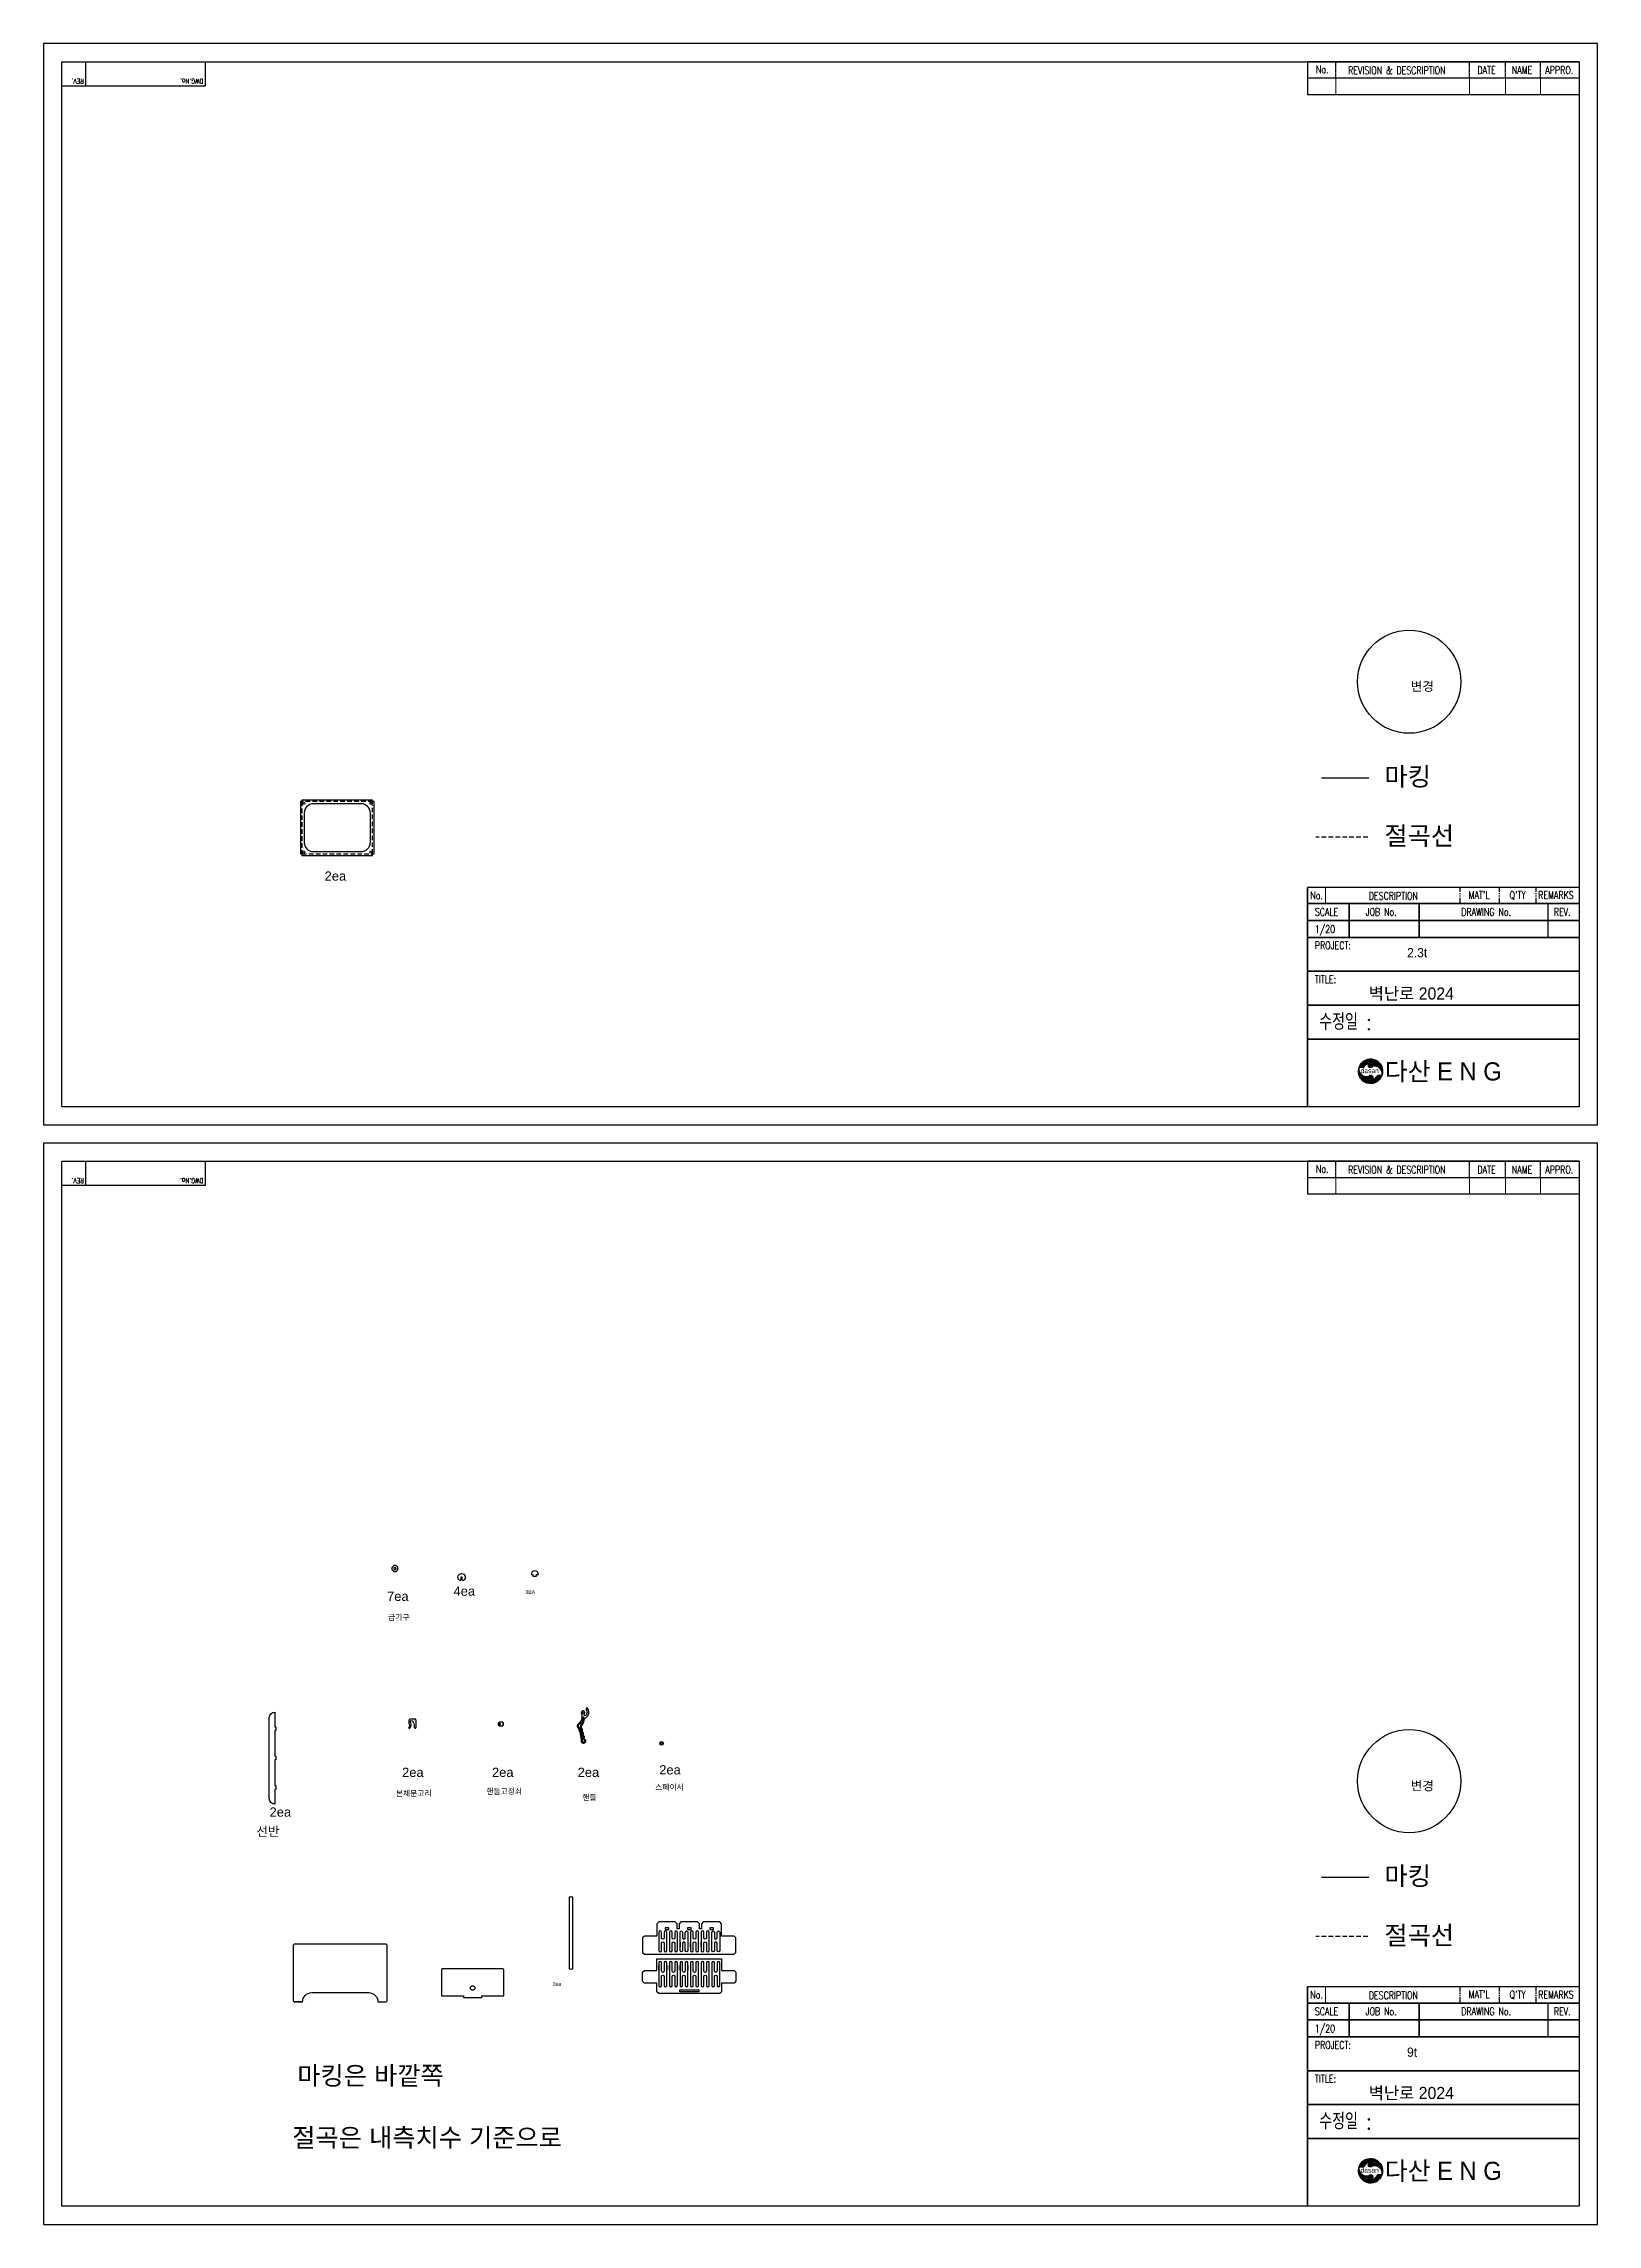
# Model space of a CAD drawing. Header units: millimetres. Extents: x -1 to 8400, y 0 to 17735.
# Drawn here: x 0 to 8400, y 5945 to 17735 of the extents above; entities that cross this region are included whole.
import ezdxf

# ---------------------------------------------------------------- set-up
doc = ezdxf.new("R2010")
doc.units = ezdxf.units.MM
doc.header["$LTSCALE"] = 10
for name, pattern in [('CENTER2', [1.125, 0.75, -0.125, 0.125, -0.125]), ('HIDDEN', [0.375, 0.25, -0.125]), ('HIDDEN2', [0.1875, 0.125, -0.0625]), ('PHANTOM2', [1.25, 0.625, -0.125, 0.125, -0.125, 0.125, -0.125])]:
    doc.linetypes.add(name, pattern=pattern)
for name, color, linetype in [('1', 1, 'CENTER2'), ('4', 4, 'PHANTOM2'), ('7', 7, 'Continuous'), ('9t', 5, 'Continuous'), ('뚜껑', 7, 'Continuous'), ('절곡선', 1, 'HIDDEN2')]:
    doc.layers.add(name, color=color, linetype=linetype)
doc.styles.get("Standard").update_dxf_attribs({"font": 'arial.ttf', "height": 20})
doc.styles.add('TBOX', font='romans.shx', dxfattribs={"width": 0.75})
doc.styles.add('蜡屈1', font='')
doc.styles.add('번호', font='', dxfattribs={"height": 5})
doc.styles.add('부품명', font='', dxfattribs={"height": 30})
doc.styles.add('스타일1', font='romans.shx', dxfattribs={"width": 0.75, "bigfont": 'ghs.shx'})
doc.styles.add('재즈2', font='ENORBITB.TTF', dxfattribs={"height": 30})
doc.styles.get('蜡屈1').set_extended_font_data('HYHeadLine-Medium')
doc.styles.get('번호').set_extended_font_data('@HYnamL')
doc.styles.get('부품명').set_extended_font_data('GulimChe')

msp = doc.modelspace()

# ---------------------------------------------------------------- hatches: boundary and pattern name
at = {"layer": '4', "linetype": 'ByBlock', "ltscale": 5}
for color, points in [(5, [(7110.659, 12178.905, 0.383667208), (7164.485, 12138.259, -0.236789134), (7161.556, 12149.623, -0.527999311), (7111.833, 12199.279), (7111.583, 12199.279, 0.984991853), (7235.284, 12156.66), (7212.285, 12156.66, -0.7368642)]), (5, [(7110.659, 12178.905, 0.383667208), (7164.485, 12138.259, -0.236789134), (7161.556, 12149.623, -0.527999311), (7111.833, 12199.279), (7111.583, 12199.279, 0.984991853), (7235.284, 12156.66), (7212.285, 12156.66, -0.7368642)]), (1, [(7183.026, 12218.989, -0.236789134), (7185.955, 12207.625, -0.527999311), (7235.679, 12157.969), (7235.741, 12157.969, 0.993985168), (7112.027, 12200.588), (7135.226, 12200.588, -0.7368642), (7236.852, 12178.343, 0.383667208)]), (1, [(7183.026, 12218.989, -0.236789134), (7185.955, 12207.625, -0.527999311), (7235.679, 12157.969), (7235.741, 12157.969, 0.993985168), (7112.027, 12200.588), (7135.226, 12200.588, -0.7368642), (7236.852, 12178.343, 0.383667208)]), (1, [(7184.942, 12210.388, 1), (7161.388, 12210.388, 1)]), (1, [(7184.942, 12210.388, 1), (7161.388, 12210.388, 1)]), (5, [(7186.123, 12146.86, 1), (7162.57, 12146.86, 1)]), (5, [(7186.123, 12146.86, 1), (7162.57, 12146.86, 1)]), (5, [(7110.659, 6234.41, 0.383667208), (7164.485, 6193.764, -0.236789134), (7161.556, 6205.128, -0.527999311), (7111.833, 6254.784), (7111.583, 6254.784, 0.984991853), (7235.284, 6212.165), (7212.285, 6212.165, -0.7368642)]), (5, [(7110.659, 6234.41, 0.383667208), (7164.485, 6193.764, -0.236789134), (7161.556, 6205.128, -0.527999311), (7111.833, 6254.784), (7111.583, 6254.784, 0.984991853), (7235.284, 6212.165), (7212.285, 6212.165, -0.7368642)]), (1, [(7183.026, 6274.494, -0.236789134), (7185.955, 6263.13, -0.527999311), (7235.679, 6213.474), (7235.741, 6213.474, 0.993985168), (7112.027, 6256.093), (7135.226, 6256.093, -0.7368642), (7236.852, 6233.848, 0.383667208)]), (1, [(7183.026, 6274.494, -0.236789134), (7185.955, 6263.13, -0.527999311), (7235.679, 6213.474), (7235.741, 6213.474, 0.993985168), (7112.027, 6256.093), (7135.226, 6256.093, -0.7368642), (7236.852, 6233.848, 0.383667208)]), (1, [(7184.942, 6265.893, 1), (7161.388, 6265.893, 1)]), (1, [(7184.942, 6265.893, 1), (7161.388, 6265.893, 1)]), (5, [(7186.123, 6202.365, 1), (7162.57, 6202.365, 1)]), (5, [(7186.123, 6202.365, 1), (7162.57, 6202.365, 1)])]:
    msp.add_hatch(color=color, dxfattribs=at).paths.add_polyline_path(points)

# ---------------------------------------------------------------- linework, layer by layer
at = {"color": 4}
for p, q in [((227.489, 17507.464), (227.489, 17637.146)), ((8301.836, 17458.515), (6832.915, 17458.515)), ((227.489, 11562.969), (227.489, 11692.651)), ((8301.836, 11514.02), (6832.915, 11514.02))]:
    msp.add_line(p, q, dxfattribs=at)
for points in [[(97.806, 17507.464), (875.899, 17507.464), (875.899, 17637.146)], [(8301.836, 17637.146), (6832.915, 17637.146), (6832.915, 17458.515)], [(97.806, 11562.969), (875.899, 11562.969), (875.899, 11692.651)], [(8301.836, 11692.651), (6832.915, 11692.651), (6832.915, 11514.02)]]:
    msp.add_lwpolyline(points, dxfattribs=at)
at = {"color": 4, "linetype": 'ByBlock'}
for points in [[(8301.836, 13085.942), (6832.915, 13085.942), (8301.836, 13085.942), (6832.915, 13085.942)], [(8301.836, 7141.447), (6832.915, 7141.447), (8301.836, 7141.447), (6832.915, 7141.447)]]:
    msp.add_lwpolyline(points, dxfattribs=at)
at = {"layer": '1', "color": 2, "linetype": 'ByBlock', "ltscale": 100}
for centre in [(7382.596, 14285.381), (7382.596, 8340.886)]:
    msp.add_circle(centre, 278.814, dxfattribs=at)
at = {"layer": '4', "color": 4}
for p, q in [((6986.027, 17547.83), (6986.027, 17637.146)), ((7708.73, 17547.83), (7708.73, 17637.146)), ((7902.856, 17547.83), (7902.856, 17637.146)), ((8093.338, 17547.83), (8093.338, 17637.146)), ((6986.027, 11603.335), (6986.027, 11692.651)), ((7708.73, 11603.335), (7708.73, 11692.651)), ((7902.856, 11603.335), (7902.856, 11692.651)), ((8093.338, 11603.335), (8093.338, 11692.651))]:
    msp.add_line(p, q, dxfattribs=at)
at = {"layer": '4', "color": 4, "ltscale": 5}
for p, q in [((7659.006, 13085.942), (7659.006, 13173.109)), ((7870.412, 13085.942), (7870.412, 13173.109)), ((8069.03, 13085.942), (8069.03, 13173.109)), ((7659.006, 7141.447), (7659.006, 7228.614)), ((7870.412, 7141.447), (7870.412, 7228.614)), ((8069.03, 7141.447), (8069.03, 7228.614))]:
    msp.add_line(p, q, dxfattribs=at)
at = {"layer": '4', "linetype": 'ByBlock', "ltscale": 5}
for p, q in [((8131.728, 13085.942), (8131.728, 12902.75)), ((8131.728, 13085.942), (8131.728, 12902.75)), ((8131.728, 7141.447), (8131.728, 6958.255)), ((8131.728, 7141.447), (8131.728, 6958.255))]:
    msp.add_line(p, q, dxfattribs=at)
at = {"layer": '4', "color": 4, "linetype": 'ByBlock'}
for points in [[(8301.836, 12994.346), (6832.915, 12994.346)], [(7057.469, 12902.75), (7057.469, 13085.942)], [(7437.261, 12902.75), (7437.261, 13085.942)], [(7057.469, 6958.255), (7057.469, 7141.447)], [(7437.261, 6958.255), (7437.261, 7141.447)], [(8301.836, 7049.851), (6832.915, 7049.851)]]:
    msp.add_lwpolyline(points, close=True, dxfattribs=at)
at = {"layer": '4', "linetype": 'ByBlock'}
for points in [[(8301.836, 12719.557), (6832.915, 12719.557)], [(8301.836, 12536.364), (6832.915, 12536.364)], [(8301.836, 12353.171), (6832.915, 12353.171)], [(8301.836, 6775.062), (6832.915, 6775.062)], [(8301.836, 6591.869), (6832.915, 6591.869)], [(8301.836, 6408.676), (6832.915, 6408.676)]]:
    msp.add_lwpolyline(points, close=True, dxfattribs=at)
at = {"layer": '4', "color": 5, "linetype": 'ByBlock', "ltscale": 5}
for points in [[(7111.583, 12199.279, 0.984991852), (7235.284, 12156.66, -0.984991852)], [(7110.659, 12178.905, 0.383667208), (7164.485, 12138.259, -0.383667208)], [(7110.659, 12178.905, 0.7368642), (7212.285, 12156.66, -0.7368642)], [(7111.833, 12199.279, 0.527999311), (7161.556, 12149.623, -0.527999311)], [(7161.556, 12149.623, 0.236789134), (7164.485, 12138.259, -0.236789134)], [(7111.583, 6254.784, 0.984991852), (7235.284, 6212.165, -0.984991852)], [(7111.833, 6254.784, 0.527999311), (7161.556, 6205.128, -0.527999311)], [(7110.659, 6234.41, 0.383667208), (7164.485, 6193.764, -0.383667208)], [(7110.659, 6234.41, 0.7368642), (7212.285, 6212.165, -0.7368642)], [(7161.556, 6205.128, 0.236789134), (7164.485, 6193.764, -0.236789134)]]:
    msp.add_lwpolyline(points, format="xyb", close=True, dxfattribs=at)
at = {"layer": '4', "color": 1, "linetype": 'ByBlock', "ltscale": 5}
for points in [[(7235.741, 12157.969, 0.993985167), (7112.027, 12200.588, -0.993985167)], [(7236.852, 12178.343, 0.7368642), (7135.226, 12200.588, -0.7368642)], [(7236.852, 12178.343, 0.383667208), (7183.026, 12218.989, -0.383667208)], [(7185.955, 12207.625, 0.236789134), (7183.026, 12218.989, -0.236789134)], [(7235.679, 12157.969, 0.527999311), (7185.955, 12207.625, -0.527999311)], [(7235.741, 6213.474, 0.993985167), (7112.027, 6256.093, -0.993985167)], [(7236.852, 6233.848, 0.7368642), (7135.226, 6256.093, -0.7368642)], [(7236.852, 6233.848, 0.383667208), (7183.026, 6274.494, -0.383667208)], [(7185.955, 6263.13, 0.236789134), (7183.026, 6274.494, -0.236789134)], [(7235.679, 6213.474, 0.527999311), (7185.955, 6263.13, -0.527999311)]]:
    msp.add_lwpolyline(points, format="xyb", close=True, dxfattribs=at)
for points in [[(7135.226, 12200.588), (7112.027, 12200.588)], [(7135.226, 6256.093), (7112.027, 6256.093)]]:
    msp.add_lwpolyline(points, close=True, dxfattribs=at)
at = {"layer": '4', "linetype": 'ByBlock', "ltscale": 5}
for points in [[(7212.285, 12156.66), (7235.284, 12156.66)], [(7235.741, 12157.969), (7235.679, 12157.969)], [(7212.285, 6212.165), (7235.284, 6212.165)], [(7235.741, 6213.474), (7235.679, 6213.474)]]:
    msp.add_lwpolyline(points, close=True, dxfattribs=at)
at = {"layer": '4', "color": 1, "linetype": 'ByBlock', "ltscale": 5}
for centre in [(7173.165, 12210.388), (7173.165, 12210.388), (7173.165, 6265.893), (7173.165, 6265.893)]:
    msp.add_circle(centre, 11.777, dxfattribs=at)
at = {"layer": '4', "color": 5, "linetype": 'ByBlock', "ltscale": 5}
for centre in [(7174.346, 12146.86), (7174.346, 12146.86), (7174.346, 6202.365), (7174.346, 6202.365)]:
    msp.add_circle(centre, 11.777, dxfattribs=at)
at = {"layer": '7', "color": 4}
for p, q in [((8301.836, 17547.83), (6832.915, 17547.83)), ((8301.836, 11603.335), (6832.915, 11603.335))]:
    msp.add_line(p, q, dxfattribs=at)
at = {"layer": '7', "color": 4, "lineweight": 0, "ltscale": 100}
for p, q in [((6986.027, 17547.83), (6986.027, 17458.515)), ((7708.73, 17547.83), (7708.73, 17458.515)), ((7902.856, 17547.83), (7902.856, 17458.515)), ((8093.338, 17547.83), (8093.338, 17458.515)), ((6930.872, 13173.109), (6930.872, 13085.942)), ((6986.027, 11603.335), (6986.027, 11514.02)), ((7708.73, 11603.335), (7708.73, 11514.02)), ((7902.856, 11603.335), (7902.856, 11514.02)), ((8093.338, 11603.335), (8093.338, 11514.02)), ((6930.872, 7228.614), (6930.872, 7141.447))]:
    msp.add_line(p, q, dxfattribs=at)
at = {"layer": '7', "color": 4, "ltscale": 100}
for p, q in [((6908.045, 13766.024), (7164.045, 13766.024)), ((6908.045, 7821.529), (7164.045, 7821.529))]:
    msp.add_line(p, q, dxfattribs=at)
at = {"layer": '7'}
for points in [[(0.045, 17735.332), (0.045, 11889.024), (8400.022, 11889.024), (8400.022, 17735.332)], [(97.806, 17637.146), (8301.836, 17637.146), (8301.836, 11986.786), (97.806, 11986.786)], [(8301.836, 12902.75), (6832.915, 12902.75)], [(0.045, 11790.837), (0.045, 5944.529), (8400.022, 5944.529), (8400.022, 11790.837)], [(97.806, 11692.651), (8301.836, 11692.651), (8301.836, 6042.291), (97.806, 6042.291)], [(8301.836, 6958.255), (6832.915, 6958.255)]]:
    msp.add_lwpolyline(points, close=True, dxfattribs=at)
for points in [[(8301.836, 13173.109), (6832.915, 13173.109), (6832.915, 11986.786), (6832.915, 13173.109)], [(8301.836, 7228.614), (6832.915, 7228.614), (6832.915, 6042.291), (6832.915, 7228.614)]]:
    msp.add_lwpolyline(points, dxfattribs=at)
at = {"layer": '7', "color": 7, "ltscale": 100}
for centre in [(1406.036, 13627.96), (1769.039, 13627.96), (1406.036, 13363.96), (1769.039, 13363.96)]:
    msp.add_circle(centre, 5.5, dxfattribs=at)
at = {"layer": '9t', "color": 7, "ltscale": 10}
for p, q in [((1424.498, 7459.443), (1424.498, 7459.443)), ((1782.498, 7459.443), (1782.498, 7459.443))]:
    msp.add_line(p, q, dxfattribs=at)
at = {"layer": '9t', "color": 7, "linetype": 'ByBlock', "ltscale": 100}
for p, q in [((3326.108, 7470.207), (3326.108, 7445.157)), ((3383.308, 7470.207), (3383.308, 7445.157)), ((3440.508, 7470.207), (3440.508, 7445.157)), ((3497.708, 7445.157), (3497.708, 7470.207)), ((3554.908, 7445.157), (3554.908, 7470.207)), ((3326.108, 7319.248), (3326.108, 7344.298)), ((3369.008, 7344.298), (3369.008, 7319.248)), ((3383.308, 7319.248), (3383.308, 7344.298)), ((3426.208, 7344.298), (3426.208, 7319.248)), ((3440.508, 7319.248), (3440.508, 7344.298)), ((3483.408, 7344.298), (3483.408, 7319.248)), ((3497.708, 7344.298), (3497.708, 7319.248)), ((3540.608, 7319.248), (3540.608, 7344.298)), ((3554.908, 7344.298), (3554.908, 7319.248)), ((3597.808, 7319.248), (3597.808, 7344.298))]:
    msp.add_line(p, q, dxfattribs=at)
at = {"layer": '9t', "color": 7, "ltscale": 100}
for points in [[(1907.549, 9475.564, -0.064130234), (1914.183, 9482.198, 0.056636709), (1915.652, 9485.745, -0.064130234), (1915.652, 9495.126, 0.056636709), (1914.183, 9498.673, -0.064130234), (1907.549, 9505.306, 0.056636709), (1904.003, 9506.775, -0.064130234), (1894.621, 9506.775, 0.056636709), (1891.075, 9505.306, -0.064130234), (1884.441, 9498.673, 0.056636709), (1882.972, 9495.126, -0.064130234), (1882.972, 9485.745, 0.056636709), (1884.441, 9482.198, -0.064130234), (1891.075, 9475.564, 0.056636709), (1894.621, 9474.095, -0.064130234), (1904.003, 9474.095, 0.056636709)], [(1902.752, 9494.335, -0.45141623), (1902.752, 9486.535, 0.24826757), (1902.487, 9485.835, -1.133893419), (1896.137, 9485.835, 0.24826757), (1895.873, 9486.535, -0.45141623), (1895.873, 9494.335, 0.24826757), (1896.137, 9495.035, -1.133893419), (1902.487, 9495.035, 0.24826757)], [(2013.033, 8671.482), (2013.033, 8671.482, 0.16227766), (2011.833, 8671.082, -0.867295402), (2011.133, 8671.782, 0.16227766), (2011.533, 8672.982), (2011.533, 8675.25, 0.414213562), (2010.533, 8676.25), (1982.918, 8676.25, 0.414213562), (1973.918, 8667.25), (1973.918, 8656.067, 0.190247799), (1976.345, 8649.919, -0.45359193), (1974.698, 8633.449, 0.989974622), (1980.408, 8627.853, 0.355465572), (1983.515, 8658.11, -1), (1992.217, 8666.566, -0.233379601), (2003.342, 8636.608, 0.419595688), (2011.533, 8626.714), (2011.533, 8629.784, 0.16227766), (2011.133, 8630.984, -0.867295402), (2011.833, 8631.684, 0.16227766), (2013.033, 8631.284), (2013.033, 8631.284, 0.414213562), (2014.033, 8632.284), (2014.033, 8670.482, 0.414213562)], [(2465.414, 8659.839, 1), (2465.414, 8639.839), (2481.971, 8639.839, 0.414213562), (2482.971, 8640.839), (2482.971, 8642.107, 0.267949192), (2482.471, 8642.973, -1.303225373), (2483.837, 8644.339, 0.267949192), (2484.703, 8643.839), (2484.971, 8643.839, 0.414213562), (2485.971, 8644.839), (2485.971, 8654.839, 0.414213562), (2484.971, 8655.839), (2484.703, 8655.839, 0.267949192), (2483.837, 8655.339, -1.303225373), (2482.471, 8656.705, 0.267949192), (2482.971, 8657.571), (2482.971, 8658.839, 0.414213562), (2481.971, 8659.839)]]:
    msp.add_lwpolyline(points, format="xyb", close=True, dxfattribs=at)
at = {"layer": '9t', "color": 7}
msp.add_lwpolyline([(2263.385, 9443.255), (2259.885, 9443.255), (2256.385, 9443.255), (2256.385, 9430.895, -0.60394166), (2248.552, 9426.776, -3.218730246), (2271.219, 9426.776, -0.60394166), (2263.385, 9430.895)], format="xyb", close=True, dxfattribs=at)
at = {"layer": '9t', "color": 7, "ltscale": 10}
msp.add_lwpolyline([(2635.172, 9458.592), (2645.172, 9458.592), (2645.172, 9449.592), (2665.172, 9449.592), (2665.172, 9458.592), (2675.172, 9458.592, 1)], format="xyb", close=True, dxfattribs=at)
at = {"layer": '9t', "color": 7, "linetype": 'ByBlock', "ltscale": 100}
for points in [[(2913.673, 8616.57, 0.266724967), (2913.413, 8621.543), (2912.488, 8622.608, -0.436446751), (2911.758, 8644.4, 0.123674124), (2924.962, 8677.053, -0.289553755), (2931.861, 8685.213, 0.142373778), (2939.054, 8690.01, 0.06806119), (2944.241, 8698.212, 0.284683628), (2941.22, 8735.059, 1), (2934.018, 8727.901, -0.354602957), (2930.74, 8696.452, -1), (2923.673, 8703.52, 1.767845391), (2907.039, 8707.664, -0.34779838), (2889.739, 8649.476, 0.421676814), (2887.057, 8633.2, -0.044726007), (2887.242, 8632.895, -0.103459162), (2906.837, 8556.095, 0.981394711), (2931.481, 8560.689, 0.246081364), (2928.679, 8564.389, -0.422222074), (2924.012, 8577.942, 0.381656741), (2922.288, 8584.377, -0.381656741), (2918.839, 8597.248, 0.381656741), (2917.115, 8603.684, -0.382120895)], [(2918.328, 8581.085, -0.324984557), (2913.764, 8598.12, 0.324984557), (2913.155, 8600.391, -0.32845653), (2908.659, 8617.602, 0.300301532), (2908.212, 8619.76, -0.409719382), (2907.932, 8647.641, 0.144258095), (2920.56, 8683.519, 0.437212641), (2917.486, 8686.673, 0.313010019), (2915.262, 8684.073, -0.217782027), (2892.606, 8645.38, 0.421959661), (2891.083, 8636.165, -0.044726007), (2891.731, 8635.097, -0.102882884), (2911.812, 8556.766, 0.880149146), (2926.652, 8558.582, 0.273286885), (2925.627, 8560.339, -0.373034429), (2918.937, 8578.813, 0.324984557)]]:
    msp.add_lwpolyline(points, format="xyb", close=True, dxfattribs=at)
at = {"layer": '9t', "color": 7, "linetype": 'ByBlock', "ltscale": 10}
for points in [[(1250.214, 8614.592), (1250.214, 8475.592), (1254.714, 8475.592), (1254.714, 8455.592), (1250.214, 8455.592), (1250.214, 8316.592), (1254.714, 8316.592), (1254.714, 8296.592), (1250.214, 8296.592), (1250.214, 8216.592, -0.414213562), (1220.214, 8246.592), (1220.214, 8684.592, -0.414213562), (1250.214, 8714.592), (1250.214, 8634.592), (1254.714, 8634.592), (1254.714, 8614.592)], [(2846.668, 7326.218, 0.4), (2856.668, 7326.218), (2861.668, 7326.218), (2861.668, 7713.218), (2856.668, 7713.218, 0.4), (2846.668, 7713.218), (2841.668, 7713.218), (2841.668, 7326.218)], [(3354.708, 7493.807, -1), (3340.408, 7493.807), (3340.408, 7523.857, 1), (3326.108, 7523.857), (3326.108, 7425.157, 1), (3340.408, 7425.157), (3340.408, 7465.207, -1), (3354.708, 7465.207), (3354.708, 7425.157, 1), (3369.008, 7425.157), (3369.008, 7523.857, 1), (3354.708, 7523.857)], [(3411.908, 7493.807, -1), (3397.608, 7493.807), (3397.608, 7523.857, 1), (3383.308, 7523.857), (3383.308, 7425.157, 1), (3397.608, 7425.157), (3397.608, 7465.207, -1), (3411.908, 7465.207), (3411.908, 7425.157, 1), (3426.208, 7425.157), (3426.208, 7523.857, 1), (3411.908, 7523.857)], [(3454.808, 7425.157, -1), (3440.508, 7425.157), (3440.508, 7523.857, -1), (3454.808, 7523.857), (3454.808, 7493.807, 1), (3469.108, 7493.807), (3469.108, 7523.857, -1), (3483.408, 7523.857), (3483.408, 7425.157, -1), (3469.108, 7425.157), (3469.108, 7465.207, 1), (3454.808, 7465.207)], [(3526.308, 7493.807, -1), (3512.008, 7493.807), (3512.008, 7523.857, 1), (3497.708, 7523.857), (3497.708, 7425.157, 1), (3512.008, 7425.157), (3512.008, 7465.207, -1), (3526.308, 7465.207), (3526.308, 7425.157, 1), (3540.608, 7425.157), (3540.608, 7523.857, 1), (3526.308, 7523.857)], [(3597.808, 7523.857, 1), (3583.508, 7523.857), (3583.508, 7493.807, -1), (3569.208, 7493.807), (3569.208, 7523.857, 1), (3554.908, 7523.857), (3554.908, 7425.157, 1), (3569.208, 7425.157), (3569.208, 7465.207, -1), (3583.508, 7465.207), (3583.508, 7425.157, 1), (3597.808, 7425.157)], [(3640.708, 7523.857, -1), (3655.008, 7523.857), (3655.008, 7425.157, -1), (3640.708, 7425.157), (3640.708, 7465.207, 1), (3626.408, 7465.207), (3626.408, 7425.157, -1), (3612.108, 7425.157), (3612.108, 7523.857, -1), (3626.408, 7523.857), (3626.408, 7493.807, 1), (3640.708, 7493.807)], [(2155.299, 7326.38, 0.414213562), (2150.299, 7321.38), (2150.299, 7179.48), (2269.299, 7179.48), (2269.299, 7170.48), (2319.299, 7170.48), (2369.299, 7170.48), (2369.299, 7179.48), (2488.299, 7179.48), (2488.299, 7321.38, 0.414213562), (2483.299, 7326.38)], [(3340.408, 7359.298, 1), (3326.108, 7359.298), (3326.108, 7235.598, 1), (3340.408, 7235.598), (3340.408, 7285.648, -1), (3354.708, 7285.648), (3354.708, 7235.598, 1), (3369.008, 7235.598), (3369.008, 7359.298, 1), (3354.708, 7359.298), (3354.708, 7314.248, -1), (3340.408, 7314.248)], [(3397.608, 7359.298, 1), (3383.308, 7359.298), (3383.308, 7235.598, 1), (3397.608, 7235.598), (3397.608, 7285.648, -1), (3411.908, 7285.648), (3411.908, 7235.598, 1), (3426.208, 7235.598), (3426.208, 7359.298, 1), (3411.908, 7359.298), (3411.908, 7314.248, -1), (3397.608, 7314.248)], [(3454.808, 7359.298, 1), (3440.508, 7359.298), (3440.508, 7235.598, 1), (3454.808, 7235.598), (3454.808, 7285.648, -1), (3469.108, 7285.648), (3469.108, 7235.598, 1), (3483.408, 7235.598), (3483.408, 7359.298, 1), (3469.108, 7359.298), (3469.108, 7314.248, -1), (3454.808, 7314.248)], [(3497.708, 7359.298), (3497.708, 7235.598, 1), (3512.008, 7235.598), (3512.008, 7285.648, -1), (3526.308, 7285.648), (3526.308, 7235.598, 1), (3540.608, 7235.598), (3540.608, 7359.298, 1), (3526.308, 7359.298), (3526.308, 7314.248, -1), (3512.008, 7314.248), (3512.008, 7359.298, 1)], [(3554.908, 7359.298), (3554.908, 7235.598, 1), (3569.208, 7235.598), (3569.208, 7285.648, -1), (3583.508, 7285.648), (3583.508, 7235.598, 1), (3597.808, 7235.598), (3597.808, 7359.298, 1), (3583.508, 7359.298), (3583.508, 7314.248, -1), (3569.208, 7314.248), (3569.208, 7359.298, 1)], [(3640.708, 7314.248, -1), (3626.408, 7314.248), (3626.408, 7359.298, 1), (3612.108, 7359.298), (3612.108, 7235.598, 1), (3626.408, 7235.598), (3626.408, 7285.648, -1), (3640.708, 7285.648), (3640.708, 7235.598, 1), (3655.008, 7235.598), (3655.008, 7359.298, 1), (3640.708, 7359.298)]]:
    msp.add_lwpolyline(points, format="xyb", close=True, dxfattribs=at)
for points in [[(3700.058, 7404.707), (3700.058, 7404.707), (3712.558, 7404.707), (3712.558, 7404.707), (3732.558, 7404.707), (3742.558, 7414.707), (3742.558, 7493.207), (3732.558, 7503.207), (3665.558, 7503.207), (3665.558, 7570.207), (3655.558, 7580.207), (3566.308, 7580.207), (3556.308, 7570.207), (3556.308, 7543.207), (3545.808, 7543.207), (3545.808, 7570.207), (3535.808, 7580.207), (3445.308, 7580.207), (3435.308, 7570.207), (3435.308, 7543.207), (3424.808, 7543.207), (3424.808, 7570.207), (3414.808, 7580.207), (3325.558, 7580.207), (3315.558, 7570.207), (3315.558, 7503.207), (3248.558, 7503.207), (3238.558, 7493.207), (3238.558, 7414.707), (3248.558, 7404.707), (3268.558, 7404.707), (3268.558, 7404.707), (3281.058, 7404.707), (3281.058, 7404.707), (3315.558, 7404.707), (3665.558, 7404.707)], [(3315.558, 7357.748), (3315.558, 7379.748), (3665.558, 7379.748), (3665.558, 7357.748), (3665.558, 7317.748), (3713.558, 7317.748), (3732.558, 7317.748), (3742.558, 7307.748), (3742.558, 7259.248), (3732.558, 7249.248), (3665.558, 7249.248), (3665.558, 7202.248), (3655.558, 7192.248), (3325.558, 7192.248), (3315.558, 7202.248), (3315.558, 7249.248), (3248.558, 7249.248), (3238.558, 7259.248), (3238.558, 7307.748), (3248.558, 7317.748), (3315.558, 7317.748)], [(3541.558, 7212.248), (3541.558, 7202.248), (3439.558, 7202.248), (3439.558, 7212.248)]]:
    msp.add_lwpolyline(points, close=True, dxfattribs=at)
at = {"layer": '9t', "color": 7, "ltscale": 10}
for points in [[(3359.558, 7548.207), (3359.558, 7539.207), (3379.558, 7539.207), (3379.558, 7548.207)], [(3480.558, 7548.207), (3480.558, 7539.207), (3500.558, 7539.207), (3500.558, 7548.207)], [(3601.558, 7548.207), (3601.558, 7539.207), (3621.558, 7539.207), (3621.558, 7548.207)], [(1424.498, 7147.443), (1424.498, 7147.443)]]:
    msp.add_lwpolyline(points, close=True, dxfattribs=at)
msp.add_lwpolyline([(1399.498, 7147.443), (1354.498, 7147.443), (1399.498, 7147.443, -0.414213562), (1449.498, 7197.443), (1757.498, 7197.443, -0.414213562), (1807.498, 7147.443), (1852.498, 7147.443), (1857.498, 7152.443), (1857.498, 7454.443), (1852.498, 7459.443), (1354.498, 7459.443), (1349.498, 7454.443), (1349.498, 7152.443), (1354.498, 7147.443), (1349.498, 7152.443)], format="xyb", dxfattribs=at)
at = {"layer": '9t', "color": 7, "linetype": 'ByBlock', "ltscale": 100}
for centre in [(2465.414, 8649.839), (2916.601, 8710.591), (3340.773, 8545.108)]:
    msp.add_circle(centre, 5.25, dxfattribs=at)
at = {"layer": '9t', "color": 7, "ltscale": 100}
msp.add_circle((3340.773, 8545.108), 10, dxfattribs=at)
at = {"layer": '9t', "color": 7, "linetype": 'ByBlock', "ltscale": 10}
msp.add_circle((2319.299, 7222.7), 12.5, dxfattribs=at)
at = {"layer": '뚜껑'}
for p, q in [((1408.537, 13575.46), (1408.537, 13416.46)), ((1716.537, 13625.46), (1458.537, 13625.46)), ((1766.537, 13416.46), (1766.537, 13575.46)), ((1458.537, 13366.46), (1716.537, 13366.46))]:
    msp.add_line(p, q, dxfattribs=at)
at = {"layer": '뚜껑', "ltscale": 100}
msp.add_lwpolyline([(1778.839, 13354.16), (1786.836, 13354.16), (1786.836, 13637.76), (1778.839, 13637.76), (1778.839, 13645.76), (1396.236, 13645.76), (1396.236, 13637.76), (1388.236, 13637.76), (1388.236, 13354.16), (1396.236, 13354.16), (1396.234, 13346.16), (1778.837, 13346.16)], close=True, dxfattribs=at)
at = {"layer": '뚜껑'}
for centre, start, end in [((1458.537, 13575.46), 90, 180), ((1716.537, 13575.46), 0, 90), ((1458.537, 13416.46), 180, 270), ((1716.537, 13416.46), 270, 0)]:
    msp.add_arc(centre, 50, start, end, dxfattribs=at)
at = {"layer": '절곡선', "linetype": 'HIDDEN', "ltscale": 10}
for p, q in [((7158.919, 13445.6), (6878.62, 13445.6)), ((7158.919, 7501.105), (6878.62, 7501.105))]:
    msp.add_line(p, q, dxfattribs=at)
msp.add_lwpolyline([(1396.236, 13354.193), (1778.839, 13354.193), (1778.839, 13637.76), (1396.236, 13637.76)], close=True, dxfattribs=at)

# ---------------------------------------------------------------- texts
at = {"color": 4, "ltscale": 5, "style": 'TBOX', "width": 0.75}
for s, height, p in [('No.', 41.5081, (6878.556, 17575.156)), ('REVISION & DESCRIPTION', 41.50808, (7052.185, 17570.233)), ('DATE', 41.5081, (7751.625, 17571.464)), ('NAME', 41.5081, (7937.567, 17571.464)), ('APPRO.', 41.5081, (8118.584, 17571.464)), ('No.', 41.5081, (6878.556, 11630.661)), ('REVISION & DESCRIPTION', 41.50808, (7052.185, 11625.738)), ('DATE', 41.5081, (7751.625, 11626.969)), ('NAME', 41.5081, (7937.567, 11626.969)), ('APPRO.', 41.5081, (8118.584, 11626.969))]:
    msp.add_text(s, height=height, dxfattribs=at).set_placement(p)
for s, p in [('REV.', (218.679, 17545.305)), ('DWG.No.', (863.484, 17545.305)), ('REV.', (218.679, 11600.811)), ('DWG.No.', (863.484, 11600.811))]:
    msp.add_text(s, height=26.4988, rotation=180, dxfattribs=at).set_placement(p)
at = {"ltscale": 100, "style": '스타일1', "width": 0.75}
for p in [(6896.262, 12402.732), (6896.262, 6458.237)]:
    msp.add_text('수정일 : ', height=87.9076, dxfattribs=at).set_placement(p)
at = {"layer": '1', "color": 2, "linetype": 'ByBlock', "ltscale": 100, "char_height": 50, "attachment_point": 1, "style": '재즈2'}
for insert in [(7390.69, 14285.381), (7390.69, 8340.886)]:
    msp.add_mtext('{\\fGulim|b0|i0|c129|p50;변경}', dxfattribs=dict(at, insert=insert))
at = {"layer": '4', "linetype": 'ByBlock', "char_height": 65.426, "attachment_point": 1, "line_spacing_factor": 2, "style": '蜡屈1'}
for insert in [(7164.031, 12632.322), (7164.031, 6687.827)]:
    msp.add_mtext('{\\fGulim|b0|i0|c129|p50;벽난로 }2024', dxfattribs=dict(at, insert=insert))
at = {"layer": '4', "linetype": 'ByBlock', "ltscale": 5, "char_height": 26.1704, "attachment_point": 1}
for insert in [(7119.798, 12195.14), (7119.798, 12195.14), (7119.798, 6250.645), (7119.798, 6250.645)]:
    msp.add_mtext('{\\fCentury Gothic|b0|i0|c0|p34;dasan}', dxfattribs=dict(at, insert=insert))
at = {"layer": '7', "color": 4, "linetype": 'HIDDEN', "ltscale": 100}
for s, p in [(' 마킹', (7210.045, 13723.024)), (' 마킹', (7210.045, 7778.529)), (' 마킹은 바깥쪽', (1332.642, 6698.931))]:
    msp.add_text(s, height=100, dxfattribs=at).set_placement(p)
at = {"layer": '7', "color": 1, "linetype": 'HIDDEN', "ltscale": 100}
for p in [(7210.045, 13402.024), (7210.045, 7457.529)]:
    msp.add_text(' 절곡선', height=100, dxfattribs=at).set_placement(p)
at = {"layer": '7', "color": 7, "ltscale": 100}
msp.add_text('2ea', height=50, dxfattribs=at).set_placement((1519.197, 13209.765))
at = {"layer": '7', "ltscale": 5, "style": 'TBOX', "width": 0.75}
for s, height, p in [('No.', 41.5081, (6847.81, 13109.515)), ('DESCRIPTION', 41.50808, (7164.343, 13106.815)), ("MAT'L", 41.5081, (7703.901, 13111.767)), ("Q'TY", 41.5081, (7925.416, 13110.517)), ('REMARKS', 41.5081, (8079.992, 13110.517)), ('SCALE', 41.5081, (6872.634, 13020.058)), ('1/20', 41.5081, (6872.634, 12926.77)), ('JOB No.', 41.5081, (7147.047, 13020.058)), ('DRAWING No.', 41.50808, (7663.998, 13020.058)), ('REV.', 41.5081, (8164.776, 13020.058)), ('PROJECT:', 41.5081, (6872.634, 12838.544)), ('TITLE:', 41.5081, (6872.634, 12655.352)), ('No.', 41.5081, (6847.81, 7165.02)), ('DESCRIPTION', 41.50808, (7164.343, 7162.32)), ("MAT'L", 41.5081, (7703.901, 7167.272)), ("Q'TY", 41.5081, (7925.416, 7166.022)), ('REMARKS', 41.5081, (8079.992, 7166.022)), ('SCALE', 41.5081, (6872.634, 7075.563)), ('JOB No.', 41.5081, (7147.047, 7075.563)), ('DRAWING No.', 41.50808, (7663.998, 7075.563)), ('REV.', 41.5081, (8164.776, 7075.563)), ('1/20', 41.5081, (6872.634, 6982.275)), ('PROJECT:', 41.5081, (6872.634, 6894.049)), ('TITLE:', 41.5081, (6872.634, 6710.857))]:
    msp.add_text(s, height=height, dxfattribs=at).set_placement(p)
at = {"layer": '7', "color": 6, "ltscale": 100, "style": '번호'}
for s, p in [('2.3t', (7370.993, 12795.171)), ('9t', (7370.993, 6850.676))]:
    msp.add_text(s, height=50, dxfattribs=at).set_placement(p)
at = {"layer": '7', "color": 1, "ltscale": 100}
msp.add_text('절곡은 내측치수 기준으로 ', height=100, dxfattribs=at).set_placement((1344.045, 6363.837))
at = {"layer": '7', "char_height": 98.139, "attachment_point": 1, "line_spacing_factor": 2, "style": '蜡屈1'}
for insert in [(7215.689, 12227.534), (7215.689, 6283.039)]:
    msp.add_mtext(' 다산 E N G', dxfattribs=dict(at, insert=insert))
at = {"layer": '9t', "color": 7, "ltscale": 100}
for s, p in [('7ea', (1856.829, 9315.414)), ('4ea', (2216.095, 9343.456)), ('2ea', (1938.051, 8363.737)), ('2ea', (2423.925, 8363.737)), ('2ea', (2887.305, 8363.737)), ('2ea', (3328.191, 8377.223)), ('2ea', (1221.525, 8149.063)), ('선반', (1150.391, 8044.193))]:
    msp.add_text(s, height=50, dxfattribs=at).set_placement(p)
at = {"layer": '9t', "color": 7, "ltscale": 10}
msp.add_text('3EA', height=20, dxfattribs=at).set_placement((2604.339, 9353.451))
at = {"layer": '9t', "color": 7, "ltscale": 100, "style": '부품명'}
msp.add_text('급기구', height=30, dxfattribs=at).set_placement((1862.726, 9212.291))
at = {"layer": '9t', "color": 7, "linetype": 'ByBlock', "ltscale": 100, "style": '부품명'}
for s, p in [('본체문고리', (1904.229, 8259.551)), ('핸들고정쇠', (2393.048, 8270.912)), ('핸들', (2912.049, 8237.862)), ('스페이서', (3306.268, 8293.633))]:
    msp.add_text(s, height=30, dxfattribs=at).set_placement(p)
at = {"layer": '9t', "color": 7, "linetype": 'ByBlock', "ltscale": 10}
msp.add_text('3ea', height=20, dxfattribs=at).set_placement((2752.473, 7233.342))

doc.saveas('drawing.dxf')
